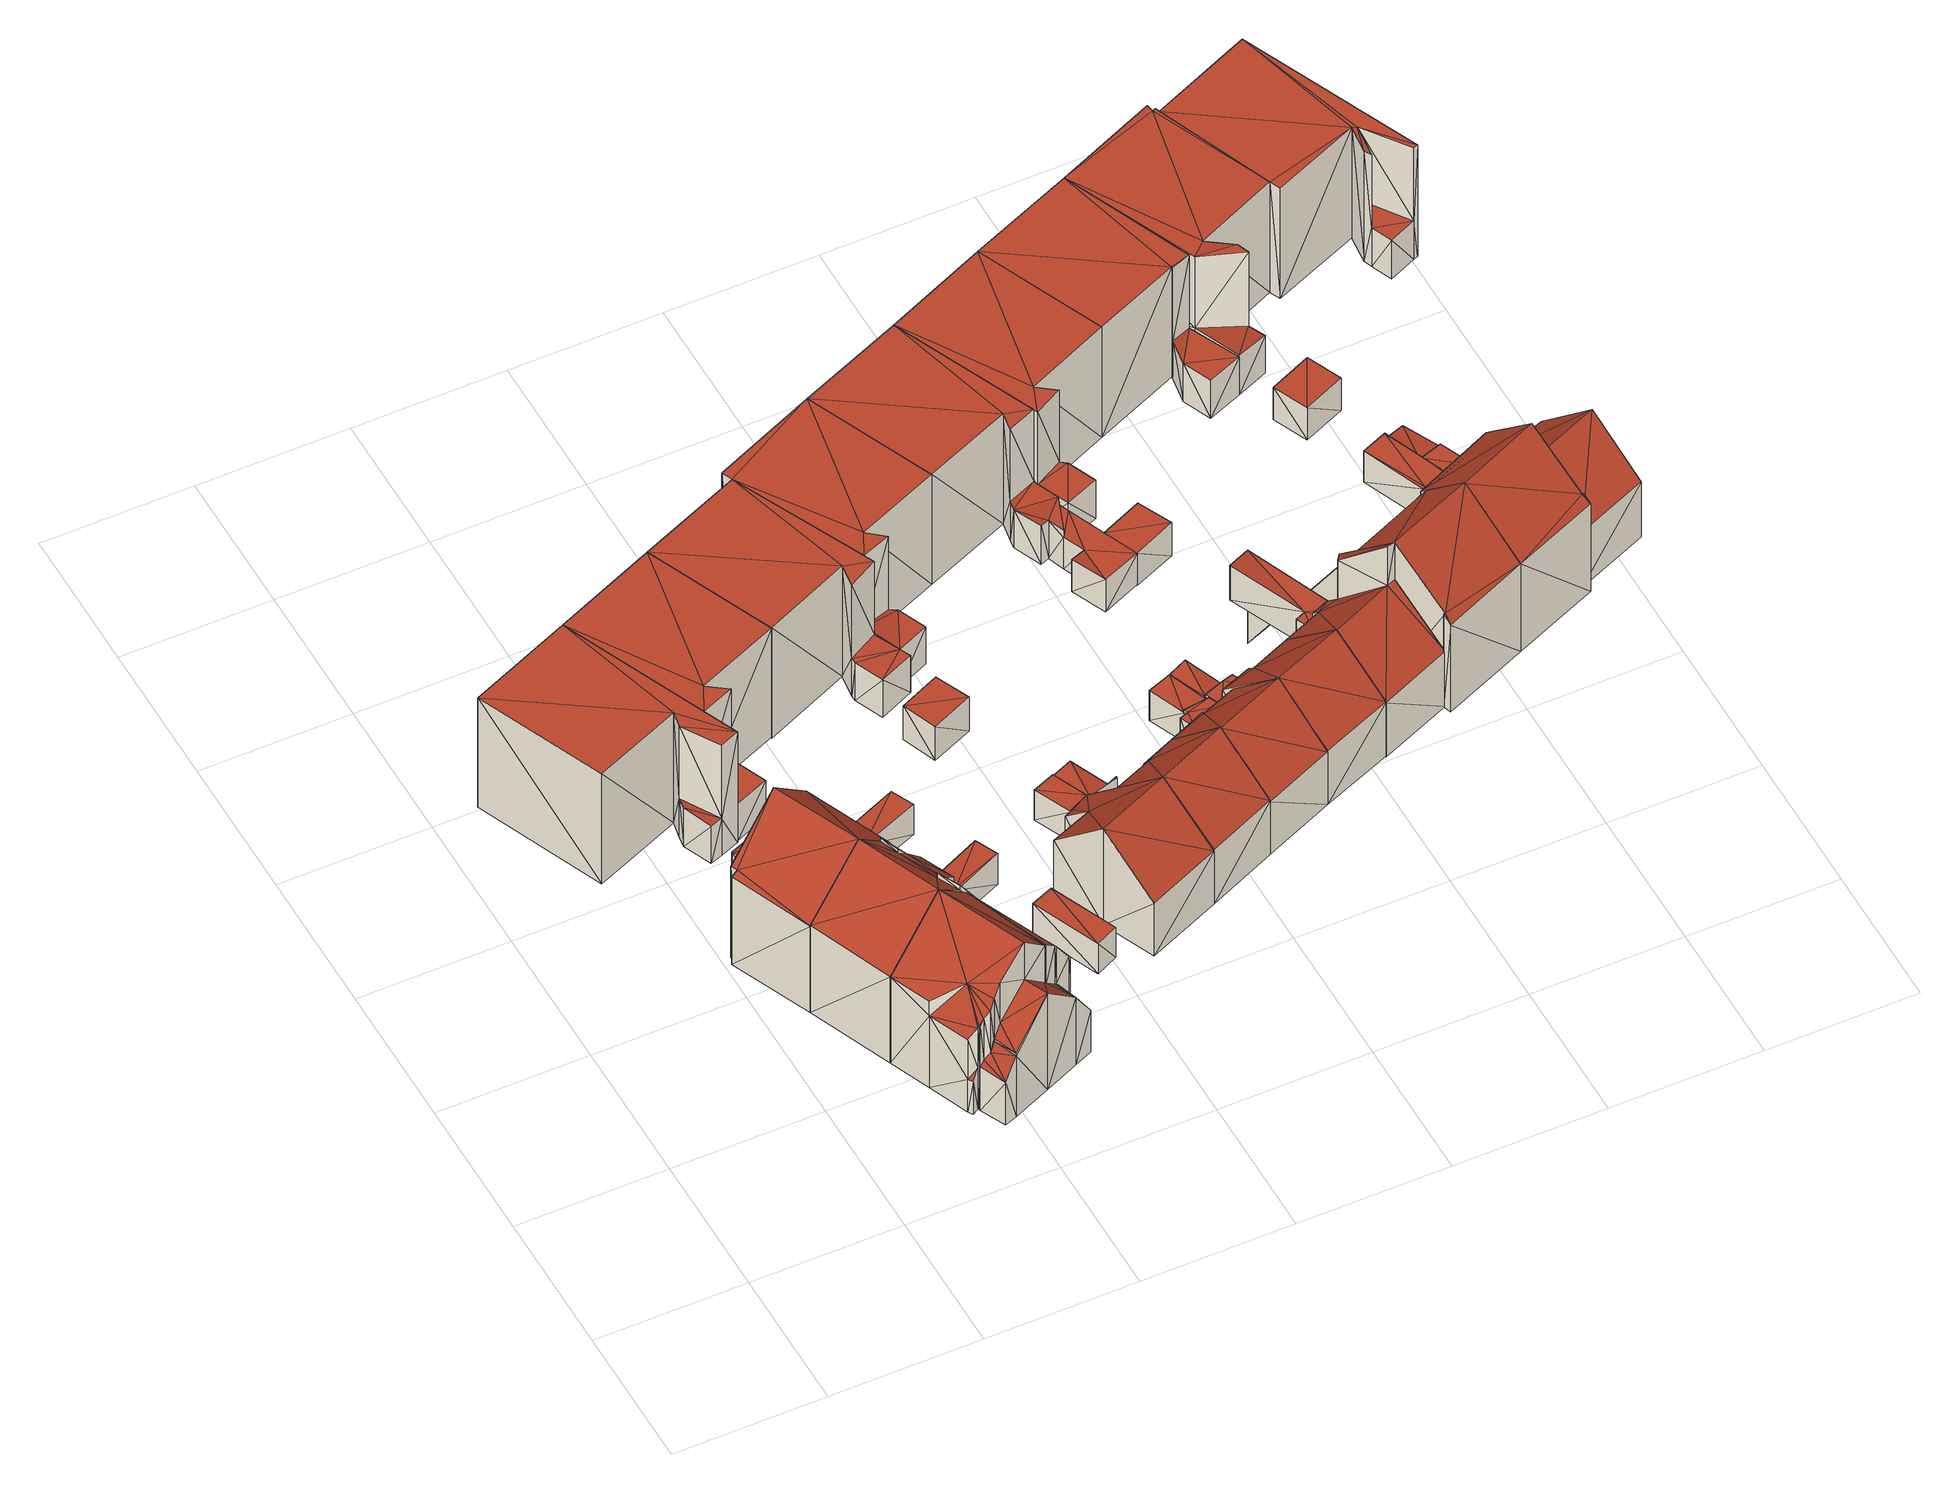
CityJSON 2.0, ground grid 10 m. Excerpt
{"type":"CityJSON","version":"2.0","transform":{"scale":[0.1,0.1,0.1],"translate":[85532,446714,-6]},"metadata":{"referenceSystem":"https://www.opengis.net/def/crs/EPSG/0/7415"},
"CityObjects":{
"building1":{"type":"Building","attributes":{"oorspronkelijk_bouwjaar":1928,"status":"Pand in gebruik","geconstateerd":false,"h_maaiveld":-0.214,"dak_type":"multiple horizontal","pw_datum":"2013-12-01","pw_actueel":"yes","pw_bron":"ahn3","reconstructie_methode":"tudelft3d-geoflow","versie_methode":"v21.03.1","kas_warenhuis":false,"ondergronds_type":"above ground","lod11_replace":false,"reconstruction_skipped":false},"geometry":[{"type":"Solid","lod":"2.2","boundaries":[[[[0,1,2]],[[3,0,2]],[[2,1,4]],[[5,6,4]],[[6,7,4]],[[2,4,7]],[[8,0,3]],[[9,8,10]],[[10,8,3]],[[11,1,0]],[[12,11,0]],[[13,7,14]],[[14,7,6]],[[11,4,1]],[[15,16,11]],[[11,16,4]],[[17,10,18]],[[18,10,2]],[[2,10,3]],[[14,6,5]],[[19,14,5]],[[18,2,13]],[[13,2,7]],[[19,5,4]],[[16,19,4]],[[15,11,10]],[[17,15,10]],[[12,0,9]],[[9,0,8]],[[12,9,10]],[[11,12,10]],[[17,18,15]],[[19,16,14]],[[14,16,13]],[[18,16,15]],[[13,16,18]]]],"semantics":{"surfaces":[{"type":"GroundSurface"},{"type":"WallSurface"},{"type":"RoofSurface"}],"values":[[0,0,0,0,0,0,0,1,1,1,1,1,1,1,1,1,1,1,1,1,1,1,1,1,1,1,1,1,1,2,2,2,2,2,2,2]]}}]},
"building2":{"type":"Building","attributes":{"oorspronkelijk_bouwjaar":1935,"status":"Pand in gebruik","geconstateerd":false,"h_maaiveld":-0.314,"dak_type":"slanted","pw_datum":"2013-12-01","pw_actueel":"yes","pw_bron":"ahn3","reconstructie_methode":"tudelft3d-geoflow","versie_methode":"v21.03.1","kas_warenhuis":false,"ondergronds_type":"above ground","lod11_replace":false,"reconstruction_skipped":false},"geometry":[{"type":"Solid","lod":"2.2","boundaries":[[[[20,21,22]],[[23,24,22]],[[25,23,22]],[[26,23,27]],[[23,25,27]],[[24,20,22]],[[28,20,24]],[[29,24,30]],[[28,24,29]],[[31,29,32]],[[31,32,33]],[[34,29,31]],[[28,29,34]],[[35,34,36]],[[35,36,37]],[[38,34,35]],[[28,34,38]],[[39,38,40]],[[39,40,41]],[[42,38,39]],[[28,38,42]],[[28,42,43]],[[44,39,45]],[[45,39,41]],[[45,41,40]],[[46,45,40]],[[47,33,32]],[[48,47,32]],[[49,24,50]],[[51,49,50]],[[50,24,23]],[[52,53,54]],[[54,53,22]],[[22,53,25]],[[55,35,56]],[[56,35,37]],[[57,27,53]],[[53,27,25]],[[50,23,26]],[[58,50,26]],[[59,20,28]],[[60,59,28]],[[61,55,62]],[[63,61,62]],[[64,65,66]],[[67,64,66]],[[68,69,70]],[[70,69,71]],[[70,71,72]],[[72,71,73]],[[60,28,74]],[[74,28,43]],[[75,76,77]],[[78,79,75]],[[75,79,76]],[[56,37,36]],[[80,56,36]],[[81,29,82]],[[82,29,30]],[[83,84,85]],[[86,34,87]],[[87,34,31]],[[72,73,88]],[[88,73,48]],[[78,75,65]],[[64,78,65]],[[89,80,86]],[[86,80,34]],[[34,80,36]],[[74,43,84]],[[83,74,84]],[[84,43,42]],[[51,50,53]],[[52,51,53]],[[84,42,44]],[[90,84,44]],[[44,42,39]],[[90,44,46]],[[91,90,46]],[[91,46,92]],[[92,46,38]],[[38,46,40]],[[55,38,35]],[[61,92,55]],[[55,92,38]],[[63,62,76]],[[79,63,76]],[[75,77,89]],[[89,77,80]],[[93,21,20]],[[59,93,20]],[[54,22,93]],[[93,22,21]],[[58,26,27]],[[57,58,27]],[[87,31,47]],[[47,31,33]],[[82,30,49]],[[49,30,24]],[[67,66,94]],[[94,66,95]],[[94,95,68]],[[68,95,69]],[[88,48,81]],[[81,48,29]],[[29,48,32]],[[80,77,76]],[[56,76,62]],[[56,80,76]],[[56,62,55]],[[46,44,45]],[[87,47,48]],[[73,87,48]],[[70,59,68]],[[94,59,60]],[[94,60,67]],[[94,68,59]],[[89,86,65]],[[65,86,66]],[[89,65,75]],[[67,60,85]],[[64,67,85]],[[83,85,74]],[[64,85,78]],[[85,60,74]],[[87,73,71]],[[95,87,69]],[[69,87,71]],[[86,87,95]],[[86,95,66]],[[58,57,50]],[[50,57,53]],[[61,63,92]],[[78,85,79]],[[91,84,90]],[[79,85,63]],[[85,92,63]],[[84,91,85]],[[85,91,92]],[[51,54,49]],[[88,81,72]],[[72,81,49]],[[49,81,82]],[[52,54,51]],[[54,93,59]],[[54,59,49]],[[59,70,49]],[[70,72,49]]]],"semantics":{"surfaces":[{"type":"GroundSurface"},{"type":"WallSurface"},{"type":"RoofSurface"}],"values":[[0,0,0,0,0,0,0,0,0,0,0,0,0,0,0,0,0,0,0,0,0,0,1,1,1,1,1,1,1,1,1,1,1,1,1,1,1,1,1,1,1,1,1,1,1,1,1,1,1,1,1,1,1,1,1,1,1,1,1,1,1,1,1,1,1,1,1,1,1,1,1,1,1,1,1,1,1,1,1,1,1,1,1,1,1,1,1,1,1,1,1,1,1,1,1,1,1,1,1,1,1,1,1,1,1,1,2,2,2,2,2,2,2,2,2,2,2,2,2,2,2,2,2,2,2,2,2,2,2,2,2,2,2,2,2,2,2,2,2,2,2,2,2,2,2,2,2,2]]}}]},
"building3":{"type":"Building","attributes":{"oorspronkelijk_bouwjaar":1928,"status":"Pand in gebruik","geconstateerd":false,"h_maaiveld":-0.269,"dak_type":"single horizontal","pw_datum":"2013-12-01","pw_actueel":"yes","pw_bron":"ahn3","reconstructie_methode":"tudelft3d-geoflow","versie_methode":"v21.03.1","kas_warenhuis":false,"ondergronds_type":"above ground","lod11_replace":false,"reconstruction_skipped":false},"geometry":[{"type":"Solid","lod":"2.2","boundaries":[[[[96,97,98]],[[99,96,98]],[[100,97,96]],[[101,100,96]],[[102,99,103]],[[103,99,98]],[[101,96,99]],[[102,101,99]],[[103,98,100]],[[100,98,97]],[[102,103,101]],[[101,103,100]]]],"semantics":{"surfaces":[{"type":"GroundSurface"},{"type":"WallSurface"},{"type":"RoofSurface"}],"values":[[0,0,1,1,1,1,1,1,1,1,2,2]]}}]},
"building4":{"type":"Building","attributes":{"oorspronkelijk_bouwjaar":1935,"status":"Pand in gebruik","geconstateerd":false,"h_maaiveld":-0.312,"dak_type":"slanted","pw_datum":"2013-12-01","pw_actueel":"yes","pw_bron":"ahn3","reconstructie_methode":"tudelft3d-geoflow","versie_methode":"v21.03.1","kas_warenhuis":false,"ondergronds_type":"above ground","lod11_replace":false,"reconstruction_skipped":false},"geometry":[{"type":"Solid","lod":"2.2","boundaries":[[[[104,105,106]],[[104,107,108]],[[109,104,106]],[[104,108,105]],[[108,110,105]],[[110,111,105]],[[112,111,110]],[[113,110,114]],[[115,110,113]],[[112,110,115]],[[116,117,118]],[[112,115,117]],[[112,117,119]],[[117,115,118]],[[120,106,121]],[[121,106,105]],[[122,108,107]],[[123,122,107]],[[124,112,125]],[[125,112,119]],[[126,118,115]],[[127,126,115]],[[128,114,129]],[[129,114,110]],[[129,110,122]],[[130,129,122]],[[122,110,108]],[[123,107,104]],[[131,123,104]],[[131,104,109]],[[132,131,109]],[[125,119,117]],[[133,125,117]],[[133,117,134]],[[134,117,116]],[[135,121,111]],[[136,135,111]],[[111,121,105]],[[137,113,128]],[[128,113,114]],[[136,111,112]],[[124,136,112]],[[127,115,137]],[[137,115,113]],[[130,122,121]],[[135,130,121]],[[132,109,106]],[[120,132,106]],[[134,116,126]],[[126,116,118]],[[130,135,129]],[[129,136,137]],[[129,135,136]],[[129,137,128]],[[132,120,131]],[[131,121,122]],[[131,120,121]],[[131,122,123]],[[124,127,136]],[[136,127,137]],[[134,126,133]],[[133,127,124]],[[133,126,127]],[[133,124,125]]]],"semantics":{"surfaces":[{"type":"GroundSurface"},{"type":"WallSurface"},{"type":"RoofSurface"}],"values":[[0,0,0,0,0,0,0,0,0,0,0,0,0,0,1,1,1,1,1,1,1,1,1,1,1,1,1,1,1,1,1,1,1,1,1,1,1,1,1,1,1,1,1,1,1,1,1,1,1,1,2,2,2,2,2,2,2,2,2,2,2,2,2,2]]}}]},
"building5":{"type":"Building","attributes":{"oorspronkelijk_bouwjaar":1935,"status":"Pand in gebruik","geconstateerd":false,"h_maaiveld":-0.285,"dak_type":"slanted","pw_datum":"2013-12-01","pw_actueel":"yes","pw_bron":"ahn3","reconstructie_methode":"tudelft3d-geoflow","versie_methode":"v21.03.1","kas_warenhuis":false,"ondergronds_type":"above ground","lod11_replace":false,"reconstruction_skipped":false},"geometry":[{"type":"Solid","lod":"2.2","boundaries":[[[[138,139,140]],[[141,138,142]],[[141,143,138]],[[144,145,146]],[[138,143,139]],[[147,142,148]],[[141,142,147]],[[141,147,145]],[[28,115,146]],[[145,149,146]],[[118,115,28]],[[118,28,43]],[[115,144,146]],[[141,145,144]],[[150,142,138]],[[151,150,138]],[[152,153,154]],[[154,146,149]],[[154,153,146]],[[155,156,157]],[[157,156,158]],[[159,139,160]],[[160,139,143]],[[161,118,74]],[[74,118,43]],[[162,144,115]],[[127,162,115]],[[60,28,153]],[[153,28,146]],[[154,149,163]],[[163,149,145]],[[163,145,164]],[[165,163,164]],[[164,145,147]],[[166,148,150]],[[150,148,142]],[[151,138,140]],[[167,151,140]],[[160,143,158]],[[158,143,141]],[[168,169,170]],[[171,172,170]],[[173,174,175]],[[176,177,175]],[[178,162,169]],[[168,178,169]],[[174,173,153]],[[152,174,153]],[[127,115,161]],[[161,115,118]],[[74,43,28]],[[60,74,28]],[[157,158,144]],[[178,157,162]],[[144,158,141]],[[162,157,144]],[[165,164,156]],[[155,165,156]],[[164,147,148]],[[166,164,148]],[[177,176,172]],[[171,177,172]],[[167,140,139]],[[159,167,139]],[[173,60,153]],[[173,127,60]],[[170,169,175]],[[171,170,177]],[[162,127,169]],[[170,175,177]],[[169,127,173]],[[175,169,173]],[[167,159,151]],[[151,160,158]],[[151,159,160]],[[150,158,156]],[[164,166,150]],[[150,151,158]],[[164,150,156]],[[74,60,161]],[[161,60,127]],[[163,176,154]],[[165,155,163]],[[152,154,175]],[[172,155,157]],[[178,168,170]],[[152,175,174]],[[154,176,175]],[[163,172,176]],[[155,172,163]],[[157,178,172]],[[178,170,172]]]],"semantics":{"surfaces":[{"type":"GroundSurface"},{"type":"WallSurface"},{"type":"RoofSurface"}],"values":[[0,0,0,0,0,0,0,0,0,0,0,0,0,0,1,1,1,1,1,1,1,1,1,1,1,1,1,1,1,1,1,1,1,1,1,1,1,1,1,1,1,1,1,1,1,1,1,1,1,1,1,1,1,1,1,1,1,1,1,1,1,1,1,1,2,2,2,2,2,2,2,2,2,2,2,2,2,2,2,2,2,2,2,2,2,2,2,2,2,2,2,2]]}}]},
"building6":{"type":"Building","attributes":{"oorspronkelijk_bouwjaar":1928,"status":"Pand in gebruik","geconstateerd":false,"h_maaiveld":-0.288,"dak_type":"single horizontal","pw_datum":"2013-12-01","pw_actueel":"yes","pw_bron":"ahn3","reconstructie_methode":"tudelft3d-geoflow","versie_methode":"v21.03.1","kas_warenhuis":false,"ondergronds_type":"above ground","lod11_replace":false,"reconstruction_skipped":false},"geometry":[{"type":"Solid","lod":"2.2","boundaries":[[[[97,179,180]],[[181,180,182]],[[98,97,180]],[[98,180,181]],[[183,179,100]],[[100,179,97]],[[100,97,98]],[[103,100,98]],[[184,182,185]],[[185,182,180]],[[185,180,183]],[[183,180,179]],[[103,98,181]],[[186,103,181]],[[186,181,184]],[[184,181,182]],[[186,184,185]],[[100,185,183]],[[103,186,185]],[[103,185,100]]]],"semantics":{"surfaces":[{"type":"GroundSurface"},{"type":"WallSurface"},{"type":"RoofSurface"}],"values":[[0,0,0,0,1,1,1,1,1,1,1,1,1,1,1,1,2,2,2,2]]}}]},
"building7":{"type":"Building","attributes":{"oorspronkelijk_bouwjaar":1928,"status":"Pand in gebruik","geconstateerd":false,"h_maaiveld":-0.142,"dak_type":"multiple horizontal","pw_datum":"2013-12-01","pw_actueel":"yes","pw_bron":"ahn3","reconstructie_methode":"tudelft3d-geoflow","versie_methode":"v21.03.1","kas_warenhuis":false,"ondergronds_type":"above ground","lod11_replace":false,"reconstruction_skipped":false},"geometry":[{"type":"Solid","lod":"2.2","boundaries":[[[[187,188,189]],[[190,191,192]],[[192,191,193]],[[194,191,190]],[[194,190,187]],[[187,189,195]],[[190,188,187]],[[196,193,191]],[[197,196,191]],[[197,191,194]],[[198,197,194]],[[199,190,200]],[[200,190,192]],[[199,188,190]],[[201,13,199]],[[199,13,188]],[[202,195,203]],[[203,195,189]],[[203,189,188]],[[13,203,188]],[[201,199,204]],[[204,199,198]],[[200,192,196]],[[196,192,193]],[[204,198,205]],[[205,198,187]],[[187,198,194]],[[205,187,202]],[[202,187,195]],[[200,196,197]],[[199,197,198]],[[199,200,197]],[[201,204,205]],[[201,205,13]],[[203,205,202]],[[13,205,203]]]],"semantics":{"surfaces":[{"type":"GroundSurface"},{"type":"WallSurface"},{"type":"RoofSurface"}],"values":[[0,0,0,0,0,0,0,1,1,1,1,1,1,1,1,1,1,1,1,1,1,1,1,1,1,1,1,1,1,2,2,2,2,2,2,2]]}}]},
"building8":{"type":"Building","attributes":{"oorspronkelijk_bouwjaar":1935,"status":"Pand in gebruik","geconstateerd":false,"h_maaiveld":-0.243,"dak_type":"single horizontal","pw_datum":"2013-12-01","pw_actueel":"yes","pw_bron":"ahn3","reconstructie_methode":"tudelft3d-geoflow","versie_methode":"v21.03.1","kas_warenhuis":false,"ondergronds_type":"above ground","lod11_replace":false,"reconstruction_skipped":false},"geometry":[{"type":"Solid","lod":"2.2","boundaries":[[[[206,207,208]],[[208,207,209]],[[210,209,207]],[[211,210,207]],[[212,206,213]],[[213,206,208]],[[213,208,210]],[[210,208,209]],[[211,207,206]],[[212,211,206]],[[211,212,213]],[[210,211,213]]]],"semantics":{"surfaces":[{"type":"GroundSurface"},{"type":"WallSurface"},{"type":"RoofSurface"}],"values":[[0,0,1,1,1,1,1,1,1,1,2,2]]}}]},
"building9":{"type":"Building","attributes":{"oorspronkelijk_bouwjaar":1928,"status":"Pand in gebruik","geconstateerd":false,"h_maaiveld":-0.159,"dak_type":"multiple horizontal","pw_datum":"2013-12-01","pw_actueel":"yes","pw_bron":"ahn3","reconstructie_methode":"tudelft3d-geoflow","versie_methode":"v21.03.1","kas_warenhuis":false,"ondergronds_type":"above ground","lod11_replace":false,"reconstruction_skipped":false},"geometry":[{"type":"Solid","lod":"2.2","boundaries":[[[[214,215,216]],[[217,218,219]],[[217,219,220]],[[221,214,216]],[[218,222,219]],[[219,222,223]],[[216,215,223]],[[222,216,223]],[[224,218,225]],[[225,218,217]],[[226,219,223]],[[227,226,223]],[[203,214,221]],[[202,203,221]],[[228,227,229]],[[229,227,215]],[[215,227,223]],[[202,221,216]],[[230,202,216]],[[231,222,224]],[[224,222,218]],[[232,220,219]],[[226,232,219]],[[229,215,203]],[[203,215,214]],[[231,216,222]],[[233,230,231]],[[231,230,216]],[[233,231,227]],[[228,233,227]],[[225,217,220]],[[232,225,220]],[[225,232,226]],[[231,226,227]],[[224,225,226]],[[224,226,231]],[[233,228,230]],[[230,229,203]],[[230,228,229]],[[230,203,202]]]],"semantics":{"surfaces":[{"type":"GroundSurface"},{"type":"WallSurface"},{"type":"RoofSurface"}],"values":[[0,0,0,0,0,0,0,0,1,1,1,1,1,1,1,1,1,1,1,1,1,1,1,1,1,1,1,1,1,1,1,1,2,2,2,2,2,2,2,2]]}}]},
"building10":{"type":"Building","attributes":{"oorspronkelijk_bouwjaar":1935,"status":"Pand in gebruik","geconstateerd":false,"h_maaiveld":-0.24,"dak_type":"slanted","pw_datum":"2013-12-01","pw_actueel":"yes","pw_bron":"ahn3","reconstructie_methode":"tudelft3d-geoflow","versie_methode":"v21.03.1","kas_warenhuis":false,"ondergronds_type":"above ground","lod11_replace":false,"reconstruction_skipped":false},"geometry":[{"type":"Solid","lod":"2.2","boundaries":[[[[234,235,236]],[[237,238,239]],[[240,241,242]],[[235,238,236]],[[239,243,242]],[[239,242,244]],[[245,235,234]],[[235,239,238]],[[243,239,235]],[[240,242,243]],[[246,247,248]],[[248,247,238]],[[238,247,236]],[[249,244,242]],[[250,249,242]],[[251,245,252]],[[252,245,234]],[[252,234,247]],[[247,234,236]],[[253,235,245]],[[251,253,245]],[[254,237,239]],[[255,254,239]],[[250,242,256]],[[256,242,241]],[[248,238,254]],[[254,238,237]],[[255,239,249]],[[249,239,244]],[[246,253,247]],[[257,240,243]],[[258,257,243]],[[256,241,257]],[[257,241,240]],[[258,243,253]],[[253,243,235]],[[247,253,252]],[[252,253,251]],[[257,258,250]],[[256,257,250]],[[250,258,255]],[[249,250,255]],[[246,248,253]],[[248,255,253]],[[255,258,253]],[[254,255,248]]]],"semantics":{"surfaces":[{"type":"GroundSurface"},{"type":"WallSurface"},{"type":"RoofSurface"}],"values":[[0,0,0,0,0,0,0,0,0,0,1,1,1,1,1,1,1,1,1,1,1,1,1,1,1,1,1,1,1,1,1,1,1,1,1,1,2,2,2,2,2,2,2,2,2,2]]}}]},
"building11":{"type":"Building","attributes":{"oorspronkelijk_bouwjaar":1928,"status":"Pand in gebruik","geconstateerd":false,"h_maaiveld":-0.296,"dak_type":"single horizontal","pw_datum":"2013-12-01","pw_actueel":"yes","pw_bron":"ahn3","reconstructie_methode":"tudelft3d-geoflow","versie_methode":"v21.03.1","kas_warenhuis":false,"ondergronds_type":"above ground","lod11_replace":false,"reconstruction_skipped":false},"geometry":[{"type":"Solid","lod":"2.2","boundaries":[[[[259,260,261]],[[262,259,261]],[[263,262,261]],[[264,263,261]],[[264,261,265]],[[265,261,260]],[[266,259,262]],[[263,266,262]],[[265,260,266]],[[266,260,259]],[[264,265,266]],[[263,264,266]]]],"semantics":{"surfaces":[{"type":"GroundSurface"},{"type":"WallSurface"},{"type":"RoofSurface"}],"values":[[0,0,1,1,1,1,1,1,1,1,2,2]]}}]},
"building12":{"type":"Building","attributes":{"oorspronkelijk_bouwjaar":1928,"status":"Pand in gebruik","geconstateerd":false,"h_maaiveld":-0.172,"dak_type":"multiple horizontal","pw_datum":"2013-12-01","pw_actueel":"yes","pw_bron":"ahn3","reconstructie_methode":"tudelft3d-geoflow","versie_methode":"v21.03.1","kas_warenhuis":false,"ondergronds_type":"above ground","lod11_replace":false,"reconstruction_skipped":false},"geometry":[{"type":"Solid","lod":"2.2","boundaries":[[[[267,268,269]],[[270,269,271]],[[215,267,269]],[[272,219,273]],[[219,270,273]],[[270,271,273]],[[215,269,270]],[[274,267,215]],[[275,267,276]],[[276,267,274]],[[277,269,268]],[[278,277,268]],[[279,215,270]],[[280,229,279]],[[279,229,215]],[[279,270,226]],[[226,270,219]],[[281,272,273]],[[282,281,273]],[[282,273,271]],[[283,282,271]],[[226,219,281]],[[281,219,272]],[[280,279,284]],[[284,279,283]],[[284,283,277]],[[277,283,269]],[[269,283,271]],[[276,274,215]],[[229,276,215]],[[278,268,275]],[[275,268,267]],[[226,281,282]],[[279,282,283]],[[279,226,282]],[[280,284,277]],[[280,277,229]],[[275,277,278]],[[229,277,275]],[[229,275,276]]]],"semantics":{"surfaces":[{"type":"GroundSurface"},{"type":"WallSurface"},{"type":"RoofSurface"}],"values":[[0,0,0,0,0,0,0,0,1,1,1,1,1,1,1,1,1,1,1,1,1,1,1,1,1,1,1,1,1,1,1,1,2,2,2,2,2,2,2,2]]}}]},
"building13":{"type":"Building","attributes":{"oorspronkelijk_bouwjaar":1935,"status":"Pand in gebruik","geconstateerd":false,"h_maaiveld":-0.218,"dak_type":"slanted","pw_datum":"2013-12-01","pw_actueel":"yes","pw_bron":"ahn3","reconstructie_methode":"tudelft3d-geoflow","versie_methode":"v21.03.1","kas_warenhuis":false,"ondergronds_type":"above ground","lod11_replace":false,"reconstruction_skipped":false},"geometry":[{"type":"Solid","lod":"2.2","boundaries":[[[[243,285,286]],[[243,287,285]],[[286,288,289]],[[286,289,243]],[[243,290,240]],[[289,290,243]],[[291,285,287]],[[292,285,291]],[[291,287,293]],[[293,245,294]],[[291,293,294]],[[292,291,295]],[[296,286,297]],[[297,286,285]],[[298,295,291]],[[299,298,291]],[[299,291,300]],[[300,291,294]],[[301,288,296]],[[302,301,296]],[[296,288,286]],[[258,243,303]],[[303,243,240]],[[304,305,306]],[[306,305,307]],[[308,290,289]],[[309,308,289]],[[302,296,305]],[[304,302,305]],[[306,307,258]],[[258,307,243]],[[243,307,287]],[[310,293,287]],[[307,310,287]],[[297,285,311]],[[311,285,292]],[[310,245,293]],[[312,313,310]],[[310,313,245]],[[300,294,245]],[[313,300,245]],[[309,289,301]],[[301,289,288]],[[312,310,311]],[[314,312,311]],[[314,311,298]],[[298,311,295]],[[295,311,292]],[[303,240,308]],[[308,240,290]],[[258,309,304]],[[306,258,304]],[[304,309,301]],[[302,304,301]],[[307,311,310]],[[297,311,307]],[[297,307,305]],[[296,297,305]],[[303,308,258]],[[258,308,309]],[[312,314,299]],[[313,312,300]],[[300,312,299]],[[299,314,298]]]],"semantics":{"surfaces":[{"type":"GroundSurface"},{"type":"WallSurface"},{"type":"RoofSurface"}],"values":[[0,0,0,0,0,0,0,0,0,0,0,0,1,1,1,1,1,1,1,1,1,1,1,1,1,1,1,1,1,1,1,1,1,1,1,1,1,1,1,1,1,1,1,1,1,1,1,1,1,1,2,2,2,2,2,2,2,2,2,2,2,2,2,2]]}}]},
"building14":{"type":"Building","attributes":{"oorspronkelijk_bouwjaar":1935,"status":"Pand in gebruik","geconstateerd":false,"h_maaiveld":-0.236,"dak_type":"slanted","pw_datum":"2013-12-01","pw_actueel":"yes","pw_bron":"ahn3","reconstructie_methode":"tudelft3d-geoflow","versie_methode":"v21.03.1","kas_warenhuis":false,"ondergronds_type":"above ground","lod11_replace":false,"reconstruction_skipped":false},"geometry":[{"type":"Solid","lod":"2.2","boundaries":[[[[315,316,317]],[[288,318,319]],[[320,321,322]],[[323,318,321]],[[324,317,322]],[[317,316,320]],[[325,326,315]],[[326,316,315]],[[317,320,322]],[[320,327,321]],[[327,323,321]],[[323,319,318]],[[328,319,323]],[[290,319,328]],[[329,326,325]],[[330,329,325]],[[331,332,333]],[[333,332,317]],[[317,332,315]],[[333,317,324]],[[334,333,324]],[[335,321,318]],[[336,335,318]],[[337,290,328]],[[338,337,328]],[[330,325,332]],[[332,325,315]],[[339,316,326]],[[329,339,326]],[[340,320,339]],[[341,340,339]],[[339,320,316]],[[341,339,332]],[[331,341,332]],[[342,319,337]],[[337,319,290]],[[338,328,323]],[[343,338,323]],[[334,324,322]],[[344,334,322]],[[301,288,319]],[[342,301,319]],[[343,323,345]],[[346,343,345]],[[345,323,327]],[[347,336,301]],[[301,336,288]],[[288,336,318]],[[344,322,321]],[[335,344,321]],[[348,349,347]],[[347,349,336]],[[346,345,348]],[[348,345,349]],[[345,327,340]],[[340,327,320]],[[338,343,342]],[[337,338,342]],[[332,339,329]],[[330,332,329]],[[348,343,346]],[[301,342,348]],[[348,342,343]],[[301,348,347]],[[331,333,341]],[[334,344,333]],[[333,344,340]],[[341,333,340]],[[349,345,335]],[[336,349,335]],[[335,345,340]],[[344,335,340]]]],"semantics":{"surfaces":[{"type":"GroundSurface"},{"type":"WallSurface"},{"type":"RoofSurface"}],"values":[[0,0,0,0,0,0,0,0,0,0,0,0,0,0,1,1,1,1,1,1,1,1,1,1,1,1,1,1,1,1,1,1,1,1,1,1,1,1,1,1,1,1,1,1,1,1,1,1,1,1,1,1,1,1,1,1,2,2,2,2,2,2,2,2,2,2,2,2,2,2,2,2]]}}]},
"building15":{"type":"Building","attributes":{"oorspronkelijk_bouwjaar":1928,"status":"Pand in gebruik","geconstateerd":false,"h_maaiveld":-0.242,"dak_type":"multiple horizontal","pw_datum":"2013-12-01","pw_actueel":"yes","pw_bron":"ahn3","reconstructie_methode":"tudelft3d-geoflow","versie_methode":"v21.03.1","kas_warenhuis":false,"ondergronds_type":"above ground","lod11_replace":false,"reconstruction_skipped":false},"geometry":[{"type":"Solid","lod":"2.2","boundaries":[[[[350,351,352]],[[353,354,355]],[[356,351,350]],[[357,354,358]],[[359,352,360]],[[351,356,361]],[[360,352,351]],[[362,352,359]],[[267,359,268]],[[362,359,267]],[[356,350,357]],[[356,357,358]],[[357,363,354]],[[363,355,354]],[[364,357,350]],[[365,364,350]],[[366,358,367]],[[367,358,354]],[[367,354,353]],[[368,367,353]],[[275,267,268]],[[278,275,268]],[[369,370,371]],[[371,370,362]],[[362,370,352]],[[372,359,360]],[[373,374,372]],[[372,374,359]],[[366,356,358]],[[375,376,366]],[[366,376,356]],[[377,365,370]],[[370,365,352]],[[352,365,350]],[[278,268,359]],[[374,278,359]],[[372,360,378]],[[378,360,351]],[[379,361,356]],[[376,379,356]],[[368,353,380]],[[380,353,355]],[[378,351,361]],[[379,378,361]],[[381,363,357]],[[364,381,357]],[[375,366,365]],[[377,375,365]],[[380,355,381]],[[381,355,363]],[[371,362,275]],[[275,362,267]],[[373,372,370]],[[369,373,370]],[[380,381,367]],[[366,364,365]],[[366,367,364]],[[368,380,367]],[[367,381,364]],[[375,377,376]],[[378,377,370]],[[372,378,370]],[[376,377,378]],[[379,376,378]],[[373,369,374]],[[374,371,275]],[[374,369,371]],[[374,275,278]]]],"semantics":{"surfaces":[{"type":"GroundSurface"},{"type":"WallSurface"},{"type":"RoofSurface"}],"values":[[0,0,0,0,0,0,0,0,0,0,0,0,0,0,1,1,1,1,1,1,1,1,1,1,1,1,1,1,1,1,1,1,1,1,1,1,1,1,1,1,1,1,1,1,1,1,1,1,1,1,1,1,1,1,2,2,2,2,2,2,2,2,2,2,2,2,2,2]]}}]},
"building16":{"type":"Building","attributes":{"oorspronkelijk_bouwjaar":1935,"status":"Pand in gebruik","geconstateerd":false,"h_maaiveld":-0.239,"dak_type":"slanted","pw_datum":"2013-12-01","pw_actueel":"yes","pw_bron":"ahn3","reconstructie_methode":"tudelft3d-geoflow","versie_methode":"v21.03.1","kas_warenhuis":false,"ondergronds_type":"above ground","lod11_replace":false,"reconstruction_skipped":false},"geometry":[{"type":"Solid","lod":"2.2","boundaries":[[[[382,383,384]],[[328,323,385]],[[386,326,387]],[[382,384,323]],[[323,384,385]],[[320,382,323]],[[388,382,320]],[[389,388,390]],[[387,390,386]],[[390,388,320]],[[386,390,320]],[[391,382,392]],[[393,391,392]],[[392,382,388]],[[394,395,390]],[[343,323,396]],[[396,323,328]],[[397,385,384]],[[398,397,384]],[[399,383,382]],[[391,399,382]],[[396,328,397]],[[397,328,385]],[[394,390,387]],[[400,394,387]],[[401,389,390]],[[395,401,390]],[[392,388,389]],[[401,392,389]],[[402,340,323]],[[343,402,323]],[[323,340,320]],[[398,384,399]],[[399,384,383]],[[393,392,340]],[[402,393,340]],[[395,394,403]],[[404,395,403]],[[404,403,340]],[[340,403,320]],[[320,403,386]],[[329,326,403]],[[403,326,386]],[[400,387,326]],[[329,400,326]],[[391,398,399]],[[402,391,393]],[[402,343,391]],[[391,343,398]],[[400,329,403]],[[394,400,403]],[[404,340,395]],[[395,340,392]],[[401,395,392]],[[396,397,343]],[[343,397,398]]]],"semantics":{"surfaces":[{"type":"GroundSurface"},{"type":"WallSurface"},{"type":"RoofSurface"}],"values":[[0,0,0,0,0,0,0,0,0,0,0,1,1,1,1,1,1,1,1,1,1,1,1,1,1,1,1,1,1,1,1,1,1,1,1,1,1,1,1,1,1,1,1,1,1,2,2,2,2,2,2,2,2,2,2,2]]}}]},
"building17":{"type":"Building","attributes":{"oorspronkelijk_bouwjaar":1928,"status":"Pand in gebruik","geconstateerd":false,"h_maaiveld":-0.277,"dak_type":"single horizontal","pw_datum":"2013-12-01","pw_actueel":"yes","pw_bron":"ahn3","reconstructie_methode":"tudelft3d-geoflow","versie_methode":"v21.03.1","kas_warenhuis":false,"ondergronds_type":"above ground","lod11_replace":false,"reconstruction_skipped":false},"geometry":[{"type":"Solid","lod":"2.2","boundaries":[[[[405,406,407]],[[408,405,407]],[[409,406,410]],[[410,406,405]],[[381,408,407]],[[411,381,407]],[[410,405,408]],[[381,410,408]],[[411,407,409]],[[409,407,406]],[[381,411,410]],[[410,411,409]]]],"semantics":{"surfaces":[{"type":"GroundSurface"},{"type":"WallSurface"},{"type":"RoofSurface"}],"values":[[0,0,1,1,1,1,1,1,1,1,2,2]]}}]},
"building18":{"type":"Building","attributes":{"oorspronkelijk_bouwjaar":1928,"status":"Pand in gebruik","geconstateerd":false,"h_maaiveld":-0.168,"dak_type":"multiple horizontal","pw_datum":"2013-12-01","pw_actueel":"yes","pw_bron":"ahn3","reconstructie_methode":"tudelft3d-geoflow","versie_methode":"v21.03.1","kas_warenhuis":false,"ondergronds_type":"above ground","lod11_replace":false,"reconstruction_skipped":false},"geometry":[{"type":"Solid","lod":"2.2","boundaries":[[[[412,413,414]],[[415,412,416]],[[415,362,412]],[[412,362,413]],[[415,416,417]],[[357,417,418]],[[415,417,357]],[[419,417,420]],[[420,417,416]],[[421,357,418]],[[422,421,418]],[[423,413,371]],[[371,413,362]],[[424,415,421]],[[421,415,357]],[[422,418,417]],[[419,422,417]],[[424,362,415]],[[425,371,424]],[[424,371,362]],[[426,414,423]],[[423,414,413]],[[427,420,428]],[[428,420,412]],[[412,420,416]],[[428,412,414]],[[426,428,414]],[[425,424,420]],[[427,425,420]],[[422,419,421]],[[421,419,424]],[[424,419,420]],[[425,427,428]],[[425,428,371]],[[423,428,426]],[[371,428,423]]]],"semantics":{"surfaces":[{"type":"GroundSurface"},{"type":"WallSurface"},{"type":"RoofSurface"}],"values":[[0,0,0,0,0,0,0,1,1,1,1,1,1,1,1,1,1,1,1,1,1,1,1,1,1,1,1,1,1,2,2,2,2,2,2,2]]}}]},
"building19":{"type":"Building","attributes":{"oorspronkelijk_bouwjaar":1935,"status":"Pand in gebruik","geconstateerd":false,"h_maaiveld":-0.297,"dak_type":"slanted","pw_datum":"2013-12-01","pw_actueel":"yes","pw_bron":"ahn3","reconstructie_methode":"tudelft3d-geoflow","versie_methode":"v21.03.1","kas_warenhuis":false,"ondergronds_type":"above ground","lod11_replace":false,"reconstruction_skipped":false},"geometry":[{"type":"Solid","lod":"2.2","boundaries":[[[[429,430,431]],[[432,433,434]],[[434,433,435]],[[433,436,437]],[[438,430,437]],[[437,430,435]],[[433,437,435]],[[438,439,431]],[[431,440,429]],[[431,430,438]],[[441,429,440]],[[442,441,440]],[[442,440,443]],[[443,440,431]],[[443,431,439]],[[444,443,439]],[[445,433,446]],[[446,433,432]],[[447,434,435]],[[448,447,435]],[[449,448,450]],[[450,448,451]],[[451,448,435]],[[451,435,430]],[[446,432,434]],[[447,446,434]],[[452,437,399]],[[399,437,436]],[[453,454,452]],[[452,454,437]],[[437,454,438]],[[455,456,454]],[[453,455,454]],[[399,436,433]],[[445,399,433]],[[444,439,454]],[[454,439,438]],[[451,430,429]],[[441,451,429]],[[457,451,458]],[[459,450,457]],[[457,450,451]],[[457,458,455]],[[455,458,456]],[[459,457,460]],[[461,459,460]],[[461,460,449]],[[449,460,448]],[[446,447,460]],[[445,446,460]],[[460,447,448]],[[456,458,451]],[[441,443,451]],[[442,443,441]],[[454,456,443]],[[454,443,444]],[[443,456,451]],[[460,457,452]],[[453,452,455]],[[452,445,460]],[[455,452,457]],[[399,445,452]],[[459,461,449]],[[450,459,449]]]],"semantics":{"surfaces":[{"type":"GroundSurface"},{"type":"WallSurface"},{"type":"RoofSurface"}],"values":[[0,0,0,0,0,0,0,0,0,0,1,1,1,1,1,1,1,1,1,1,1,1,1,1,1,1,1,1,1,1,1,1,1,1,1,1,1,1,1,1,1,1,1,1,1,1,1,1,2,2,2,2,2,2,2,2,2,2,2,2,2,2,2,2]]}}]},
"building20":{"type":"Building","attributes":{"oorspronkelijk_bouwjaar":1935,"status":"Pand in gebruik","geconstateerd":false,"h_maaiveld":-0.274,"dak_type":"slanted","pw_datum":"2013-12-01","pw_actueel":"yes","pw_bron":"ahn3","reconstructie_methode":"tudelft3d-geoflow","versie_methode":"v21.03.1","kas_warenhuis":false,"ondergronds_type":"above ground","lod11_replace":false,"reconstruction_skipped":false},"geometry":[{"type":"MultiSurface","lod":"2.2","boundaries":[[[462,463,434]],[[464,434,465]],[[466,462,434]],[[467,468,469]],[[470,471,472]],[[429,471,470]],[[429,470,467]],[[468,473,469]],[[470,468,467]],[[469,474,475]],[[467,469,465]],[[469,475,464]],[[469,464,465]],[[464,466,434]],[[476,473,468]],[[477,476,468]],[[477,468,478]],[[478,468,470]],[[478,470,479]],[[479,470,472]],[[471,480,481]],[[479,472,481]],[[429,482,471]],[[471,482,480]],[[483,475,484]],[[484,475,474]],[[467,485,486]],[[482,429,486]],[[484,474,469]],[[487,484,469]],[[487,469,476]],[[476,469,473]],[[485,467,465]],[[488,485,465]],[[489,464,483]],[[483,464,475]],[[490,434,491]],[[491,434,463]],[[491,463,492]],[[492,463,462]],[[493,466,464]],[[489,493,464]],[[492,462,466]],[[493,492,466]],[[488,465,490]],[[490,465,434]],[[492,490,491]],[[488,490,489]],[[493,490,492]],[[493,489,490]],[[487,483,484]],[[486,478,481]],[[476,477,487]],[[487,485,483]],[[486,485,477]],[[481,478,479]],[[477,485,487]],[[486,477,478]],[[482,481,480]],[[486,481,482]],[[488,489,483]],[[485,488,483]]],"semantics":{"surfaces":[{"type":"GroundSurface"},{"type":"WallSurface"},{"type":"RoofSurface"}],"values":[0,0,0,0,0,0,0,0,0,0,0,0,0,0,1,1,1,1,1,1,1,1,1,1,1,1,1,1,1,1,1,1,1,1,1,1,1,1,1,1,1,1,1,1,1,1,2,2,2,2,2,2,2,2,2,2,2,2,2,2,2,2]}}]},
"building21":{"type":"Building","attributes":{"oorspronkelijk_bouwjaar":1924,"status":"Pand in gebruik","geconstateerd":false,"h_maaiveld":-0.176,"dak_type":"multiple horizontal","pw_datum":"2013-12-01","pw_actueel":"yes","pw_bron":"ahn3","reconstructie_methode":"tudelft3d-geoflow","versie_methode":"v21.03.1","kas_warenhuis":false,"ondergronds_type":"above ground","lod11_replace":false,"reconstruction_skipped":false},"geometry":[{"type":"Solid","lod":"2.2","boundaries":[[[[494,495,496]],[[496,497,494]],[[494,497,498]],[[414,413,498]],[[413,499,498]],[[499,494,498]],[[496,495,500]],[[501,497,496]],[[502,501,496]],[[502,496,500]],[[503,502,500]],[[503,500,504]],[[504,500,495]],[[504,495,505]],[[505,495,494]],[[426,414,506]],[[506,414,498]],[[501,498,497]],[[507,506,501]],[[501,506,498]],[[508,499,413]],[[423,508,413]],[[507,501,509]],[[509,501,505]],[[423,413,414]],[[426,423,414]],[[509,505,508]],[[508,505,499]],[[499,505,494]],[[509,506,507]],[[426,506,423]],[[508,506,509]],[[508,423,506]],[[505,501,502]],[[504,502,503]],[[504,505,502]]]],"semantics":{"surfaces":[{"type":"GroundSurface"},{"type":"WallSurface"},{"type":"RoofSurface"}],"values":[[0,0,0,0,0,0,0,1,1,1,1,1,1,1,1,1,1,1,1,1,1,1,1,1,1,1,1,1,1,2,2,2,2,2,2,2]]}}]},
"building22":{"type":"Building","attributes":{"oorspronkelijk_bouwjaar":1935,"status":"Pand in gebruik","geconstateerd":false,"h_maaiveld":-0.326,"dak_type":"slanted","pw_datum":"2013-12-01","pw_actueel":"yes","pw_bron":"ahn3","reconstructie_methode":"tudelft3d-geoflow","versie_methode":"v21.03.1","kas_warenhuis":false,"ondergronds_type":"above ground","lod11_replace":false,"reconstruction_skipped":false},"geometry":[{"type":"Solid","lod":"2.2","boundaries":[[[[510,511,512]],[[474,513,514]],[[515,513,512]],[[516,513,515]],[[514,513,464]],[[517,466,518]],[[511,515,512]],[[519,515,520]],[[521,520,522]],[[519,520,521]],[[515,511,520]],[[516,523,513]],[[523,464,513]],[[518,466,464]],[[517,518,524]],[[518,464,523]],[[525,517,524]],[[526,525,524]],[[526,524,518]],[[527,526,518]],[[528,522,520]],[[529,528,520]],[[530,531,532]],[[532,531,513]],[[513,531,512]],[[533,464,493]],[[493,464,466]],[[527,518,523]],[[534,527,523]],[[535,521,528]],[[528,521,522]],[[536,515,519]],[[537,536,519]],[[493,466,517]],[[525,493,517]],[[538,510,531]],[[531,510,512]],[[539,511,538]],[[538,511,510]],[[529,520,539]],[[539,520,511]],[[537,519,535]],[[535,519,521]],[[540,541,542]],[[543,540,542]],[[541,516,536]],[[544,541,536]],[[536,516,515]],[[484,474,514]],[[542,484,514]],[[532,513,484]],[[484,513,474]],[[544,536,531]],[[530,544,531]],[[543,542,533]],[[533,542,464]],[[464,542,514]],[[534,523,541]],[[540,534,541]],[[541,523,516]],[[527,525,526]],[[533,527,534]],[[533,493,527]],[[527,493,525]],[[534,540,543]],[[533,534,543]],[[544,530,532]],[[542,532,484]],[[541,544,532]],[[542,541,532]],[[529,535,528]],[[536,529,539]],[[536,537,529]],[[529,537,535]],[[531,539,538]],[[536,539,531]]]],"semantics":{"surfaces":[{"type":"GroundSurface"},{"type":"WallSurface"},{"type":"RoofSurface"}],"values":[[0,0,0,0,0,0,0,0,0,0,0,0,0,0,0,0,1,1,1,1,1,1,1,1,1,1,1,1,1,1,1,1,1,1,1,1,1,1,1,1,1,1,1,1,1,1,1,1,1,1,1,1,1,1,1,1,1,1,1,1,2,2,2,2,2,2,2,2,2,2,2,2,2,2,2,2]]}}]},
"building23":{"type":"Building","attributes":{"oorspronkelijk_bouwjaar":1928,"status":"Pand in gebruik","geconstateerd":false,"h_maaiveld":-0.327,"dak_type":"single horizontal","pw_datum":"2013-12-01","pw_actueel":"yes","pw_bron":"ahn3","reconstructie_methode":"tudelft3d-geoflow","versie_methode":"v21.03.1","kas_warenhuis":false,"ondergronds_type":"above ground","lod11_replace":false,"reconstruction_skipped":false},"geometry":[{"type":"Solid","lod":"2.2","boundaries":[[[[545,546,547]],[[547,546,548]],[[549,545,547]],[[550,549,547]],[[551,548,552]],[[552,548,546]],[[552,546,549]],[[549,546,545]],[[550,547,548]],[[551,550,548]],[[550,551,552]],[[549,550,552]]]],"semantics":{"surfaces":[{"type":"GroundSurface"},{"type":"WallSurface"},{"type":"RoofSurface"}],"values":[[0,0,1,1,1,1,1,1,1,1,2,2]]}}]},
"building24":{"type":"Building","attributes":{"oorspronkelijk_bouwjaar":1924,"status":"Pand in gebruik","geconstateerd":false,"h_maaiveld":-0.167,"dak_type":"multiple horizontal","pw_datum":"2013-12-01","pw_actueel":"yes","pw_bron":"ahn3","reconstructie_methode":"tudelft3d-geoflow","versie_methode":"v21.03.1","kas_warenhuis":false,"ondergronds_type":"above ground","lod11_replace":false,"reconstruction_skipped":false},"geometry":[{"type":"Solid","lod":"2.2","boundaries":[[[[553,554,555]],[[499,556,557]],[[555,554,556]],[[555,499,558]],[[495,559,560]],[[495,560,561]],[[557,559,495]],[[556,559,557]],[[555,556,499]],[[562,559,563]],[[563,559,556]],[[564,558,508]],[[508,558,499]],[[565,499,557]],[[566,508,565]],[[565,508,499]],[[567,554,568]],[[568,554,553]],[[569,495,570]],[[570,495,561]],[[566,565,571]],[[571,565,572]],[[571,572,562]],[[562,572,559]],[[559,572,560]],[[568,553,573]],[[573,553,555]],[[573,555,564]],[[564,555,558]],[[563,556,554]],[[567,563,554]],[[565,557,569]],[[569,557,495]],[[570,561,560]],[[572,570,560]],[[570,572,569]],[[569,572,565]],[[571,562,566]],[[573,563,567]],[[566,562,563]],[[573,567,568]],[[508,563,573]],[[508,573,564]],[[566,563,508]]]],"semantics":{"surfaces":[{"type":"GroundSurface"},{"type":"WallSurface"},{"type":"RoofSurface"}],"values":[[0,0,0,0,0,0,0,0,0,1,1,1,1,1,1,1,1,1,1,1,1,1,1,1,1,1,1,1,1,1,1,1,1,1,1,2,2,2,2,2,2,2,2,2]]}}]},
"building25":{"type":"Building","attributes":{"oorspronkelijk_bouwjaar":1935,"status":"Pand in gebruik","geconstateerd":false,"h_maaiveld":-0.341,"dak_type":"slanted","pw_datum":"2013-12-01","pw_actueel":"yes","pw_bron":"ahn3","reconstructie_methode":"tudelft3d-geoflow","versie_methode":"v21.03.1","kas_warenhuis":false,"ondergronds_type":"above ground","lod11_replace":false,"reconstruction_skipped":false},"geometry":[{"type":"Solid","lod":"2.2","boundaries":[[[[519,574,575]],[[575,576,577]],[[575,574,576]],[[575,577,578]],[[579,578,580]],[[581,579,582]],[[580,583,582]],[[584,585,581]],[[518,585,584]],[[581,586,584]],[[518,584,587]],[[579,580,582]],[[585,579,581]],[[578,577,580]],[[588,581,589]],[[590,588,589]],[[589,581,582]],[[591,584,592]],[[592,584,586]],[[593,518,594]],[[594,518,587]],[[595,574,596]],[[596,574,519]],[[597,580,577]],[[598,599,597]],[[597,599,580]],[[600,585,593]],[[593,585,518]],[[594,587,584]],[[591,594,584]],[[589,582,583]],[[601,589,583]],[[590,589,602]],[[603,590,602]],[[604,605,606]],[[606,605,578]],[[578,605,575]],[[596,519,575]],[[605,596,575]],[[607,576,595]],[[595,576,574]],[[603,602,585]],[[600,603,585]],[[585,602,579]],[[608,607,604]],[[604,607,605]],[[609,606,602]],[[602,606,579]],[[579,606,578]],[[598,597,606]],[[609,598,606]],[[597,577,607]],[[608,597,607]],[[607,577,576]],[[601,583,580]],[[599,601,580]],[[592,586,581]],[[588,592,581]],[[593,594,591]],[[600,593,591]],[[598,609,599]],[[599,602,589]],[[599,609,602]],[[599,589,601]],[[588,591,592]],[[603,588,590]],[[603,600,588]],[[588,600,591]],[[605,607,595]],[[596,605,595]],[[606,597,604]],[[604,597,608]]]],"semantics":{"surfaces":[{"type":"GroundSurface"},{"type":"WallSurface"},{"type":"RoofSurface"}],"values":[[0,0,0,0,0,0,0,0,0,0,0,0,0,0,1,1,1,1,1,1,1,1,1,1,1,1,1,1,1,1,1,1,1,1,1,1,1,1,1,1,1,1,1,1,1,1,1,1,1,1,1,1,1,1,1,1,1,1,2,2,2,2,2,2,2,2,2,2,2,2,2,2]]}}]},
"building26":{"type":"Building","attributes":{"oorspronkelijk_bouwjaar":1924,"status":"Pand in gebruik","geconstateerd":false,"h_maaiveld":-0.154,"dak_type":"multiple horizontal","pw_datum":"2013-12-01","pw_actueel":"yes","pw_bron":"ahn3","reconstructie_methode":"tudelft3d-geoflow","versie_methode":"v21.03.1","kas_warenhuis":false,"ondergronds_type":"above ground","lod11_replace":false,"reconstruction_skipped":false},"geometry":[{"type":"Solid","lod":"2.2","boundaries":[[[[610,611,612]],[[610,613,611]],[[614,613,610]],[[615,554,611]],[[554,616,611]],[[616,617,611]],[[612,611,617]],[[618,614,610]],[[619,618,610]],[[620,619,610]],[[621,615,622]],[[622,615,611]],[[622,611,613]],[[623,622,613]],[[624,613,614]],[[625,623,624]],[[624,623,613]],[[626,620,627]],[[627,620,612]],[[612,620,610]],[[628,616,554]],[[567,628,554]],[[627,612,629]],[[629,612,617]],[[567,554,615]],[[621,567,615]],[[630,631,620]],[[626,630,620]],[[624,614,619]],[[619,614,618]],[[625,624,630]],[[630,624,631]],[[629,617,616]],[[628,629,616]],[[631,624,620]],[[619,620,624]],[[627,629,630]],[[626,627,630]],[[567,622,628]],[[625,630,623]],[[622,629,628]],[[621,622,567]],[[630,629,622]],[[623,630,622]]]],"semantics":{"surfaces":[{"type":"GroundSurface"},{"type":"WallSurface"},{"type":"RoofSurface"}],"values":[[0,0,0,0,0,0,0,0,1,1,1,1,1,1,1,1,1,1,1,1,1,1,1,1,1,1,1,1,1,1,1,1,1,1,2,2,2,2,2,2,2,2,2,2]]}}]}
},
"vertices":[
[100,279,58],[101,287,58],[129,268,58],[116,263,58],[103,298,58],[45,274,58],[9,360,58],[78,389,58],[108,260,58],[108,260,89],[116,263,89],[101,287,90],[100,279,90],[78,389,149],[9,360,149],[101,287,150],[103,298,150],[116,263,150],[129,268,150],[45,274,150],
[191,101,57],[211,109,57],[212,108,57],[223,88,57],[218,86,57],[212,109,57],[232,93,57],[224,113,57],[168,91,57],[227,49,57],[232,51,57],[223,26,57],[228,45,57],[235,31,57],[200,16,57],[158,19,57],[174,5,57],[166,2,57],[158,20,57],[151,21,57],[157,20,57],[153,18,57],[140,48,57],[129,75,57],[151,21,84],[153,18,84],[157,20,92],[235,31,92],[228,45,93],[218,86,118],[223,88,81],[223,88,109],[212,109,112],[212,109,82],[212,108,113],[158,19,93],[166,2,92],[224,113,82],[232,93,82],[191,101,145],[168,91,168],[158,19,126],[161,20,97],[161,20,131],[174,25,150],[174,25,117],[193,32,137],[193,32,168],[210,38,152],[210,38,120],[217,41,145],[217,41,113],[218,41,144],[218,41,113],[129,75,129],[168,21,110],[165,19,102],[168,21,108],[168,21,143],[165,19,136],[174,5,108],[227,49,127],[232,51,119],[140,48,129],[140,48,117],[160,39,143],[200,16,137],[223,26,113],[228,45,127],[174,5,110],[151,21,117],[157,20,125],[158,20,126],[211,109,113],[209,38,152],[209,38,121],
[111,240,57],[139,251,57],[148,228,57],[121,217,57],[139,251,85],[111,240,85],[121,217,86],[148,228,85],
[182,213,57],[163,222,57],[215,244,57],[186,204,57],[174,199,57],[222,229,57],[171,198,57],[146,215,57],[120,205,57],[170,158,57],[185,164,57],[145,147,57],[83,185,57],[87,186,57],[106,131,57],[85,190,57],[215,244,82],[163,222,82],[174,199,82],[186,204,82],[120,205,168],[85,190,133],[106,131,129],[145,147,168],[185,164,116],[171,198,116],[174,199,110],[182,213,82],[222,229,82],[87,186,133],[83,185,130],[163,222,113],[146,215,143],[170,158,143],
[214,160,57],[247,172,57],[214,158,57],[189,165,57],[205,156,57],[240,187,57],[163,155,57],[194,142,57],[186,99,57],[201,144,57],[209,148,57],[208,108,57],[205,156,82],[214,160,82],[186,99,155],[186,99,151],[208,108,118],[190,161,112],[190,161,81],[189,165,111],[189,165,81],[247,172,83],[240,187,83],[106,131,130],[163,155,150],[194,142,117],[201,144,82],[201,144,106],[209,148,82],[214,158,82],[168,142,153],[168,142,150],[174,144,145],[185,148,133],[185,148,126],[179,115,150],[179,115,154],[185,118,144],[195,125,126],[195,125,133],[163,155,153],
[164,262,57],[165,261,57],[176,240,57],[166,261,57],[164,262,85],[166,261,85],[165,261,85],[176,240,85],
[128,309,59],[78,389,59],[147,418,59],[119,291,59],[144,297,59],[129,268,59],[152,278,59],[141,300,59],[183,332,59],[152,278,89],[144,297,89],[141,300,89],[119,291,90],[129,268,90],[119,291,150],[183,332,150],[147,418,149],[141,300,150],[128,309,150],
[281,90,58],[266,83,58],[262,134,58],[247,128,58],[247,128,83],[266,83,83],[281,90,83],[262,134,83],
[147,418,58],[216,447,58],[241,357,58],[247,318,58],[239,337,58],[267,335,58],[270,328,58],[183,332,58],[239,341,58],[259,352,58],[239,337,89],[247,318,89],[267,335,89],[259,352,89],[259,352,150],[216,447,149],[241,357,150],[239,341,89],[270,328,89],[239,341,150],
[288,207,58],[313,190,58],[299,182,58],[293,178,58],[299,181,58],[300,162,58],[350,102,58],[301,81,58],[286,116,58],[335,137,58],[272,151,58],[303,213,58],[299,182,85],[299,182,83],[299,181,86],[272,151,102],[286,116,138],[303,213,83],[288,207,83],[313,190,83],[293,178,86],[300,162,102],[301,81,102],[350,102,102],[335,137,138],
[250,298,57],[277,310,57],[287,287,57],[259,275,57],[259,275,85],[287,287,85],[277,310,85],[250,298,85],
[283,484,58],[319,398,58],[264,375,58],[256,359,58],[275,366,58],[288,344,58],[280,363,58],[213,454,58],[283,484,149],[213,454,149],[264,375,150],[319,398,150],[256,359,90],[256,359,150],[288,344,89],[280,363,89],[275,366,89],[275,366,150],
[341,180,58],[345,181,58],[321,170,58],[368,191,58],[382,157,58],[396,122,58],[328,193,58],[335,195,58],[314,188,58],[317,219,58],[335,196,58],[345,181,94],[341,180,94],[335,196,82],[328,193,82],[317,219,82],[368,191,102],[345,181,102],[350,102,103],[348,181,103],[348,181,96],[321,170,103],[321,170,95],[396,122,103],[382,157,138],[314,188,66],[335,195,70],[314,188,83],[303,213,82],[335,195,82],
[392,223,58],[409,225,58],[393,220,58],[393,202,58],[382,156,58],[413,216,58],[394,202,58],[391,208,58],[429,176,58],[387,218,58],[382,247,58],[398,253,58],[416,208,58],[443,142,58],[398,253,83],[382,247,83],[392,223,85],[392,223,82],[393,220,85],[387,218,85],[394,202,94],[393,202,94],[396,122,102],[443,142,102],[409,225,82],[413,216,85],[409,225,85],[382,156,138],[429,176,138],[391,208,85],[416,208,98],[416,208,105],[393,202,102],[393,200,103],[393,200,97],
[401,400,58],[374,403,58],[394,417,58],[388,357,58],[398,361,58],[398,334,58],[388,386,58],[404,393,58],[392,375,58],[377,422,58],[375,409,58],[382,384,58],[353,513,58],[424,345,58],[404,393,84],[401,400,84],[392,375,84],[398,361,84],[388,357,85],[394,417,150],[394,417,90],[353,513,149],[375,409,90],[375,409,150],[377,422,150],[392,375,90],[388,386,90],[401,400,90],[374,403,89],[382,384,90],[398,334,85],[424,345,84],
[435,220,58],[462,231,58],[476,196,58],[490,161,58],[408,228,58],[411,259,58],[434,224,58],[429,235,58],[422,233,58],[435,220,102],[434,224,85],[434,224,98],[422,233,82],[422,233,85],[443,142,103],[490,161,103],[476,196,137],[462,231,102],[411,259,83],[429,235,85],[413,216,98],[408,228,83],[408,228,85],
[414,368,57],[442,380,57],[452,357,57],[424,345,57],[442,380,84],[414,368,84],[452,357,85],
[402,433,58],[422,543,58],[458,457,58],[395,414,58],[414,424,58],[418,421,58],[426,402,58],[418,421,90],[414,424,90],[404,393,90],[426,402,90],[422,543,149],[395,414,90],[395,414,150],[458,457,150],[414,424,150],[402,433,150],
[481,318,57],[507,254,57],[488,260,57],[490,161,57],[476,195,57],[538,181,57],[523,215,57],[462,231,57],[488,242,57],[486,246,57],[481,257,57],[466,311,57],[481,318,85],[466,311,86],[488,260,85],[481,257,85],[476,195,137],[490,161,102],[538,181,103],[523,215,138],[523,215,169],[507,254,130],[507,254,85],[488,242,102],[486,246,98],[486,246,85],[498,251,98],[498,251,85],[501,244,105],[501,244,85],[501,244,137],[517,213,138],[517,213,170],
[539,176,57],[537,181,57],[580,239,57],[523,216,57],[596,200,57],[513,241,57],[515,276,57],[529,265,57],[512,283,57],[496,324,57],[513,283,57],[523,279,57],[563,279,57],[569,265,57],[523,279,92],[515,276,92],[512,283,79],[513,283,79],[496,324,7],[508,296,57],[481,318,7],[569,265,143],[563,279,117],[513,241,143],[493,289,57],[529,265,117],[523,216,168],[580,239,169],[538,181,135],[537,181,135],[539,176,129],[596,200,130],
[528,485,58],[543,451,58],[512,461,58],[515,480,58],[515,481,58],[492,572,58],[520,442,58],[515,480,89],[512,461,90],[520,442,90],[543,451,90],[528,485,89],[515,481,150],[515,480,150],[492,572,149],[528,485,150],
[590,308,57],[598,312,57],[596,295,57],[596,293,57],[567,269,57],[618,306,57],[622,295,57],[653,224,57],[650,229,57],[593,366,57],[595,319,57],[576,359,57],[593,318,57],[635,263,57],[651,229,57],[653,224,130],[651,229,135],[650,229,135],[593,318,82],[595,319,82],[596,295,115],[596,295,82],[596,293,117],[580,239,168],[635,263,169],[576,359,83],[618,306,82],[593,366,83],[590,308,82],[598,312,82],[622,295,137],[622,295,132],[567,269,136],[567,269,139],[618,306,112],
[552,426,57],[580,438,57],[562,403,57],[590,415,57],[552,426,84],[562,403,84],[590,415,84],[580,438,84],
[563,597,58],[595,515,58],[561,596,58],[540,491,58],[530,482,58],[560,601,58],[556,479,58],[559,471,58],[564,460,58],[556,479,151],[540,491,150],[560,601,149],[530,482,91],[530,482,150],[595,515,150],[563,597,149],[543,451,91],[564,460,89],[559,471,151],[559,471,89],[561,596,149],
[607,371,57],[603,340,57],[618,345,57],[628,320,57],[615,312,57],[619,302,57],[629,320,57],[642,307,57],[640,310,57],[635,322,57],[684,283,57],[636,263,57],[669,318,57],[698,249,57],[642,307,102],[640,310,85],[640,310,99],[684,283,138],[669,318,102],[650,229,103],[698,249,103],[607,371,78],[593,366,78],[628,320,83],[628,320,85],[629,320,85],[636,263,138],[635,322,85],[619,302,85],[619,302,99],[603,340,82],[603,340,80],[615,312,83],[618,345,80],[618,345,82],[615,312,85],
[680,501,58],[656,532,58],[683,502,58],[654,512,58],[656,507,58],[598,508,58],[564,594,58],[632,623,58],[662,493,58],[662,493,90],[680,501,90],[598,508,150],[656,532,150],[654,512,150],[656,507,90],[656,507,151],[680,501,151],[683,502,151],[564,594,149],[632,623,149],[659,531,150],[659,531,90]
]}
